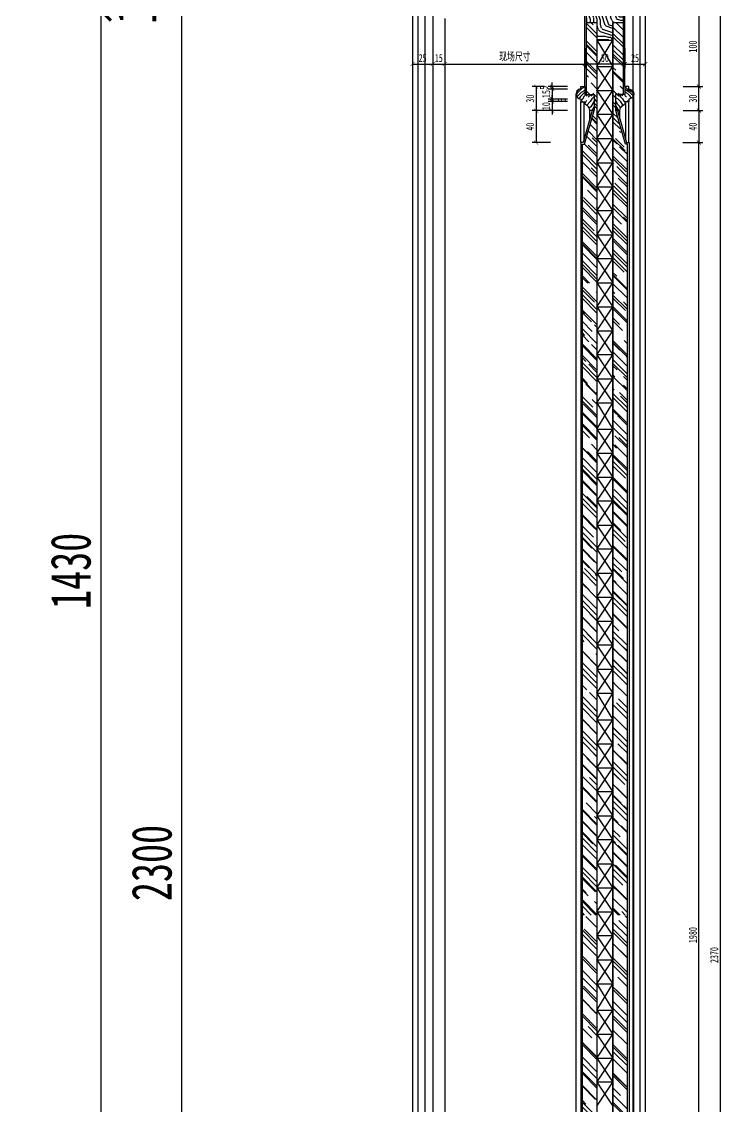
# Model space of a CAD drawing. Header units: millimetres. Extents: x 51249 to 2766742, y -599687 to -1280.
# Drawn here: x 63785 to 64663, y -121018 to -119663 of the extents above; entities that cross this region are included whole.
import ezdxf

# ---------------------------------------------------------------- set-up
doc = ezdxf.new("R2010")
doc.units = ezdxf.units.MM
doc.header["$LTSCALE"] = 10
doc.header["$PDMODE"] = 3
doc.linetypes.add('AUDIT_D_050706142524-0', pattern=[0])
for name, color, linetype in [('05', 8, 'Continuous'), ('1-LIGHT', 136, 'Continuous'), ('2-NORM', 3, 'Continuous'), ('8', 8, 'Continuous'), ('IDT-HATCH', 250, 'AUDIT_D_050706142524-0'), ('IRC-18Norm', 30, 'Continuous'), ('W-尺寸', 5, 'Continuous')]:
    doc.layers.add(name, color=color, linetype=linetype)
doc.styles.add('DIM', font='SimSun.ttf', dxfattribs={"width": 0.7})
doc.dimstyles.new('25', dxfattribs={"dimscale": 25, "dimtxt": 2, "dimasz": 1, "dimexe": 1, "dimexo": 1, "dimgap": 0.5, "dimtad": 1, "dimdec": 0, "dimzin": 0, "dimdsep": 46, "dimtxsty": 'DIM', "dimblk": 'ARCHTICK', "dimcen": 0, "dimclrd": 5, "dimclre": 5, "dimclrt": 35, "dimadec": 0, "dimazin": 0, "dimtfac": 0.5, "dimtdec": 0, "dimtix": 1, "dimtmove": 2, "dimatfit": 2, "dimldrblk": 'A', "dimfxl": 0, "dimtolj": 1, "dimtzin": 0, "dimlwd": -1, "dimlwe": -1, "dimarcsym": 0})
doc.dimstyles.new('5', dxfattribs={"dimscale": 5, "dimtxt": 2, "dimasz": 1, "dimexe": 1, "dimexo": 1, "dimgap": 0.5, "dimtad": 1, "dimdec": 0, "dimrnd": 5, "dimzin": 0, "dimdsep": 46, "dimtxsty": 'DIM', "dimblk": 'ARCHTICK', "dimcen": 0, "dimclrd": 5, "dimclre": 5, "dimclrt": 35, "dimadec": 0, "dimazin": 0, "dimtfac": 0.5, "dimtdec": 0, "dimtix": 1, "dimtmove": 2, "dimatfit": 2, "dimldrblk": 'A', "dimfxl": 0, "dimtolj": 1, "dimtzin": 0, "dimlwd": -1, "dimlwe": -1, "dimarcsym": 0})

# ---------------------------------------------------------------- blocks, each defined once
blk = doc.blocks.new('_ArchTick')
at = {"color": 0, "linetype": 'ByBlock', "const_width": 0.15}
blk.add_lwpolyline([(-0.5, -0.5), (0.5, 0.5)], dxfattribs=at)
blk = doc.blocks.new('*D198')
at = {"layer": 'Defpoints', "color": 0, "ltscale": 0.15}
for p in [(64550.1, -119813.9, 0), (64631, -119813.9), (64550.1, -121793.9, 0)]:
    blk.add_point(p, dxfattribs=at)
at = {"layer": 'W-尺寸', "color": 5, "ltscale": 0.15}
for p, q in [((64611, -119813.9), (64636, -119813.9)), ((64631, -121793.9), (64631, -119813.9)), ((64611, -121793.9), (64636, -121793.9))]:
    blk.add_line(p, q, dxfattribs=at)
at = {"layer": 'W-尺寸', "color": 5, "ltscale": 0.15, "xscale": 5, "yscale": 5, "zscale": 5}
for p, rotation in [((64631, -119813.9), 90), ((64631, -121793.9), 270)]:
    blk.add_blockref('_ArchTick', p, dxfattribs=dict(at, rotation=rotation))
at = {"layer": 'W-尺寸', "color": 35, "ltscale": 0.15, "insert": (64623.5, -120803.9), "char_height": 10, "attachment_point": 5, "rotation": 90, "style": 'DIM'}
blk.add_mtext('\\A1;1980', dxfattribs=at)
blk = doc.blocks.new('A')
for p, q in [((-1.435, 1.148), (-1.09, 1.437)), ((-1.435, 1.148), (-0.369, 0)), ((-1.09, 1.437), (0, 0)), ((-0.369, 0), (-2.127, 0)), ((-1.435, -1.148), (-0.369, 0)), ((-1.09, -1.437), (0, 0)), ((-1.435, -1.148), (-1.09, -1.437))]:
    blk.add_line(p, q)
for points in [[(-1.435, 1.148), (-1.09, 1.437), (-0.369, 0), (0, 0)], [(-1.435, -1.148), (-1.09, -1.437), (-0.369, 0), (0, 0)]]:
    blk.add_solid(points)
blk = doc.blocks.new('*D201')
at = {"layer": 'Defpoints', "color": 0, "ltscale": 0.15}
for p in [(64517.8, -119643.9, 0), (64517.8, -122013.9, 0), (64657.7, -122013.9)]:
    blk.add_point(p, dxfattribs=at)
at = {"layer": 'W-尺寸', "color": 5, "ltscale": 0.15}
for p, q in [((64637.7, -119643.9), (64662.7, -119643.9)), ((64657.7, -119643.9), (64657.7, -122013.9)), ((64637.7, -122013.9), (64662.7, -122013.9))]:
    blk.add_line(p, q, dxfattribs=at)
at = {"layer": 'W-尺寸', "color": 5, "ltscale": 0.15, "xscale": 5, "yscale": 5, "zscale": 5}
for p, rotation in [((64657.7, -119643.9), 90), ((64657.7, -122013.9), 270)]:
    blk.add_blockref('_ArchTick', p, dxfattribs=dict(at, rotation=rotation))
at = {"layer": 'W-尺寸', "color": 35, "ltscale": 0.15, "insert": (64650.2, -120828.9), "char_height": 10, "attachment_point": 5, "rotation": 90, "style": 'DIM'}
blk.add_mtext('\\A1;2370', dxfattribs=at)
blk = doc.blocks.new('*D205')
at = {"layer": 'Defpoints', "color": 0, "ltscale": 0.15}
for p in [(64606.2, -119643.9, 0), (64606.2, -119743.9, 0), (64631, -119743.9)]:
    blk.add_point(p, dxfattribs=at)
at = {"layer": 'W-尺寸', "color": 5, "ltscale": 0.15}
for p, q in [((64611.2, -119643.9), (64636, -119643.9)), ((64631, -119643.9), (64631, -119743.9)), ((64611.2, -119743.9), (64636, -119743.9))]:
    blk.add_line(p, q, dxfattribs=at)
at = {"layer": 'W-尺寸', "color": 5, "ltscale": 0.15, "xscale": 5, "yscale": 5, "zscale": 5}
for p, rotation in [((64631, -119643.9), 90), ((64631, -119743.9), 270)]:
    blk.add_blockref('_ArchTick', p, dxfattribs=dict(at, rotation=rotation))
at = {"layer": 'W-尺寸', "color": 35, "ltscale": 0.15, "insert": (64623.5, -119693.9), "char_height": 10, "attachment_point": 5, "rotation": 90, "style": 'DIM'}
blk.add_mtext('\\A1;100', dxfattribs=at)
blk = doc.blocks.new('*D206')
at = {"layer": 'Defpoints', "color": 0, "ltscale": 0.15}
for p in [(64606.2, -119743.9, 0), (64631, -119743.9), (64606.2, -119773.9, 0)]:
    blk.add_point(p, dxfattribs=at)
at = {"layer": 'W-尺寸', "color": 5, "ltscale": 0.15}
for p, q in [((64611.2, -119743.9), (64636, -119743.9)), ((64631, -119773.9), (64631, -119743.9)), ((64611.2, -119773.9), (64636, -119773.9))]:
    blk.add_line(p, q, dxfattribs=at)
at = {"layer": 'W-尺寸', "color": 5, "ltscale": 0.15, "xscale": 5, "yscale": 5, "zscale": 5}
for p, rotation in [((64631, -119743.9), 90), ((64631, -119773.9), 270)]:
    blk.add_blockref('_ArchTick', p, dxfattribs=dict(at, rotation=rotation))
at = {"layer": 'W-尺寸', "color": 35, "ltscale": 0.15, "insert": (64623.5, -119758.9), "char_height": 10, "attachment_point": 5, "rotation": 90, "style": 'DIM'}
blk.add_mtext('\\A1;30', dxfattribs=at)
blk = doc.blocks.new('*D207')
at = {"layer": 'Defpoints', "color": 0, "ltscale": 0.15}
for p in [(64488.6, -119681.9, 0), (64538.6, -119681.9, 0), (64488.6, -119715.7)]:
    blk.add_point(p, dxfattribs=at)
at = {"layer": 'W-尺寸', "color": 5, "ltscale": 0.15}
for p, q in [((64488.6, -119695.7), (64488.6, -119720.7)), ((64538.6, -119695.7), (64538.6, -119720.7)), ((64538.6, -119715.7), (64488.6, -119715.7))]:
    blk.add_line(p, q, dxfattribs=at)
at = {"layer": 'W-尺寸', "color": 5, "ltscale": 0.15, "xscale": 5, "yscale": 5, "zscale": 5, "rotation": 180}
blk.add_blockref('_ArchTick', (64488.6, -119715.7), dxfattribs=at)
at = {"layer": 'W-尺寸', "color": 5, "ltscale": 0.15, "xscale": 5, "yscale": 5, "zscale": 5}
blk.add_blockref('_ArchTick', (64538.6, -119715.7), dxfattribs=at)
at = {"layer": 'W-尺寸', "color": 35, "ltscale": 0.15, "insert": (64513.6, -119708.2), "char_height": 10, "attachment_point": 5, "style": 'DIM'}
blk.add_mtext('\\A1;50', dxfattribs=at)
blk = doc.blocks.new('*D208')
at = {"layer": 'Defpoints', "color": 0, "ltscale": 0.15}
for p in [(64298.6, -119681.9, 0), (64313.6, -119681.9, 0), (64313.6, -119715.7)]:
    blk.add_point(p, dxfattribs=at)
at = {"layer": 'W-尺寸', "color": 5, "ltscale": 0.15}
for p, q in [((64298.6, -119695.7), (64298.6, -119720.7)), ((64313.6, -119695.7), (64313.6, -119720.7)), ((64298.6, -119715.7), (64313.6, -119715.7))]:
    blk.add_line(p, q, dxfattribs=at)
at = {"layer": 'W-尺寸', "color": 5, "ltscale": 0.15, "xscale": 5, "yscale": 5, "zscale": 5, "rotation": 180}
blk.add_blockref('_ArchTick', (64298.6, -119715.7), dxfattribs=at)
at = {"layer": 'W-尺寸', "color": 5, "ltscale": 0.15, "xscale": 5, "yscale": 5, "zscale": 5}
blk.add_blockref('_ArchTick', (64313.6, -119715.7), dxfattribs=at)
at = {"layer": 'W-尺寸', "color": 35, "ltscale": 0.15, "insert": (64306.1, -119708.2), "char_height": 10, "attachment_point": 5, "style": 'DIM'}
blk.add_mtext('\\A1;15', dxfattribs=at)
blk = doc.blocks.new('*D209')
at = {"layer": 'Defpoints', "color": 0, "ltscale": 0.15}
for p in [(64273.2, -119693.3, 0), (64298.6, -119693.3, 0), (64298.6, -119715.7)]:
    blk.add_point(p, dxfattribs=at)
at = {"layer": 'W-尺寸', "color": 5, "ltscale": 0.15}
for p, q in [((64273.2, -119698.3), (64273.2, -119720.7)), ((64298.6, -119698.3), (64298.6, -119720.7)), ((64273.2, -119715.7), (64298.6, -119715.7))]:
    blk.add_line(p, q, dxfattribs=at)
at = {"layer": 'W-尺寸', "color": 5, "ltscale": 0.15, "xscale": 5, "yscale": 5, "zscale": 5, "rotation": 180}
blk.add_blockref('_ArchTick', (64273.2, -119715.7), dxfattribs=at)
at = {"layer": 'W-尺寸', "color": 5, "ltscale": 0.15, "xscale": 5, "yscale": 5, "zscale": 5}
blk.add_blockref('_ArchTick', (64298.6, -119715.7), dxfattribs=at)
at = {"layer": 'W-尺寸', "color": 35, "ltscale": 0.15, "insert": (64285.9, -119708.2), "char_height": 10, "attachment_point": 5, "style": 'DIM'}
blk.add_mtext('\\A1;25', dxfattribs=at)
blk = doc.blocks.new('*D213')
at = {"layer": 'Defpoints', "color": 0, "ltscale": 0.15}
for p in [(64606.2, -119773.9, 0), (64608, -119813.9, 0), (64631, -119813.9)]:
    blk.add_point(p, dxfattribs=at)
at = {"layer": 'W-尺寸', "color": 5, "ltscale": 0.15}
for p, q in [((64611.2, -119773.9), (64636, -119773.9)), ((64631, -119773.9), (64631, -119813.9)), ((64613, -119813.9), (64636, -119813.9))]:
    blk.add_line(p, q, dxfattribs=at)
at = {"layer": 'W-尺寸', "color": 5, "ltscale": 0.15, "xscale": 5, "yscale": 5, "zscale": 5}
for p, rotation in [((64631, -119773.9), 90), ((64631, -119813.9), 270)]:
    blk.add_blockref('_ArchTick', p, dxfattribs=dict(at, rotation=rotation))
at = {"layer": 'W-尺寸', "color": 35, "ltscale": 0.15, "insert": (64623.5, -119793.9), "char_height": 10, "attachment_point": 5, "rotation": 90, "style": 'DIM'}
blk.add_mtext('\\A1;40', dxfattribs=at)
blk = doc.blocks.new('*D215')
at = {"layer": 'Defpoints', "color": 0, "ltscale": 0.15}
for p in [(64313.6, -119681.9, 0), (64488.6, -119681.9, 0), (64488.6, -119715.7)]:
    blk.add_point(p, dxfattribs=at)
at = {"layer": 'W-尺寸', "color": 5, "ltscale": 0.15}
for p, q in [((64313.6, -119695.7), (64313.6, -119720.7)), ((64488.6, -119695.7), (64488.6, -119720.7)), ((64313.6, -119715.7), (64488.6, -119715.7))]:
    blk.add_line(p, q, dxfattribs=at)
at = {"layer": 'W-尺寸', "color": 5, "ltscale": 0.15, "xscale": 5, "yscale": 5, "zscale": 5, "rotation": 180}
blk.add_blockref('_ArchTick', (64313.6, -119715.7), dxfattribs=at)
at = {"layer": 'W-尺寸', "color": 5, "ltscale": 0.15, "xscale": 5, "yscale": 5, "zscale": 5}
blk.add_blockref('_ArchTick', (64488.6, -119715.7), dxfattribs=at)
at = {"layer": 'W-尺寸', "color": 35, "ltscale": 0.15, "insert": (64401.1, -119706.7), "char_height": 10, "attachment_point": 5, "style": 'DIM'}
blk.add_mtext('\\A1;现场尺寸', dxfattribs=at)
blk = doc.blocks.new('W1')
at = {"layer": 'IDT-HATCH'}
h = blk.add_hatch(dxfattribs=at)
h.set_pattern_fill('木纹02', color=8, scale=10, angle=405, style=0, pattern_type=2)
h.set_pattern_definition([(135, (54525.05, 123199.13), (28.284271, 28.284271), [8, -12, 4, -16]), (135, (54505.957, 123219.636), (28.284271, 28.284271), [8, -32]), (135, (54510.2, 123218.222), (28.284271, 28.284271), [4, -36]), (135, (54526.464, 123203.373), (28.284271, 28.284271), [2, -28, 2, -8]), (135, (54517.98, 123214.687), (28.284271, 28.284271), [8, -12, 2, -18]), (135, (54525.756, 123208.323), (28.284271, 28.284271), [6, -34]), (135, (54519.392, 123216.1), (28.284271, 28.284271), [12, -28]), (135, (54528.585, 123208.323), (28.284271, 28.284271), [8, -32]), (135, (54517.98, 123220.344), (28.284271, 28.284271), [20, -20]), (135, (54527.878, 123213.272), (28.284271, 28.284271), [4, -12, 8, -16]), (135, (54508.786, 123233.78), (28.284271, 28.284271), [8, -32]), (135, (54515.15, 123228.83), (28.284271, 28.284271), [4, -36]), (135, (54521.514, 123223.88), (28.284271, 28.284271), [4, -36]), (135, (54536.363, 123210.444), (28.284271, 28.284271), [8, -32]), (135, (54522.93, 123225.293), (28.284271, 28.284271), [8, -32]), (135, (54524.342, 123226.707), (28.284271, 28.284271), [8, -8, 8, -16]), (135, (54531.413, 123222.465), (28.284271, 28.284271), [4, -20, 8, -8]), (135, (54526.464, 123228.83), (28.284271, 28.284271), [12, -28]), (135, (54527.878, 123230.243), (28.284271, 28.284271), [8, -32]), (135, (54539.9, 123219.636), (28.284271, 28.284271), [12, -16, 4, -8]), (135, (54541.313, 123221.05), (28.284271, 28.284271), [20, -20]), (135, (54525.05, 123238.73), (28.284271, 28.284271), [4, -36]), (135, (54534.24, 123230.95), (28.284271, 28.284271), [8, -32]), (135, (54540.606, 123226), (28.284271, 28.284271), [4, -16, 4, -16]), (135, (54544.14, 123223.88), (28.284271, 28.284271), [4, -12, 8, -16]), (135, (54539.19, 123230.243), (28.284271, 28.284271), [4, -20, 4, -12]), (135, (54534.24, 123236.607), (28.284271, 28.284271), [12, -28]), (135, (54546.97, 123226.707), (28.284271, 28.284271), [8, -32]), (135, (54533.535, 123241.557), (28.284271, 28.284271), [4, -36]), (135, (54528.585, 123247.92), (28.284271, 28.284271), [4, -36]), (120.9637565, (54507.372, 123221.051), (-28.28427125, 28.28427125), [4.12, -160.804221]), (120.9637565, (54510.907, 123230.243), (-28.28427125, 28.28427125), [4.12, -160.804221]), (120.9637565, (54530.706, 123244.385), (-28.28427125, 28.28427125), [4.12, -160.804221]), (120.9637565, (54528.585, 123225.293), (-28.28427125, 28.28427125), [4.12, -160.804221]), (120.9637565, (54527.171, 123235.193), (-28.28427125, 28.28427125), [4.12, -160.804221]), (120.9637565, (54522.221, 123235.9), (-28.28427125, 28.28427125), [4.12, -160.804221]), (120.9637565, (54541.313, 123226.707), (-28.28427125, 28.28427125), [4.12, -160.804221]), (120.9637565, (54528.585, 123236.607), (-28.28427125, 28.28427125), [4.12, -160.804221]), (120.9637565, (54512.321, 123231.657), (-28.28427125, 28.28427125), [8.24, -156.684221]), (120.9637565, (54517.271, 123230.95), (-28.28427125, 28.28427125), [8.24, -156.684221]), (120.9637565, (54518.685, 123232.364), (-28.28427125, 28.28427125), [8.24, -156.684221]), (329.0362435, (54517.978, 123214.687), (28.28427125, -28.28427125), [4.12, -8.24, 4.12, -148.444221]), (329.0362435, (54527.878, 123213.272), (28.28427125, -28.28427125), [4.12, -160.804221]), (329.0362435, (54540.606, 123226), (28.28427125, -28.28427125), [8.24, -156.684221]), (300.9637565, (54505.957, 123219.636), (28.28427125, -28.28427125), [4.12, -160.804221]), (149.0362435, (54500.301, 123225.293), (-28.28427125, 28.28427125), [4.12, -160.804221]), (149.0362435, (54518.685, 123226.707), (-28.28427125, 28.28427125), [4.12, -160.804221]), (149.0362435, (54517.978, 123237.314), (-28.28427125, 28.28427125), [4.12, -160.804221]), (149.0362435, (54531.413, 123228.122), (-28.28427125, 28.28427125), [4.12, -160.804221]), (149.0362435, (54537.777, 123228.829), (-28.28427125, 28.28427125), [4.12, -160.804221]), (149.0362435, (54536.363, 123233.071), (-28.28427125, 28.28427125), [4.12, -160.804221]), (149.0362435, (54531.413, 123228.122), (-28.28427125, 28.28427125), [4.12, -160.804221]), (149.0362435, (54527.171, 123240.85), (-28.28427125, 28.28427125), [16.48, -148.444221]), (149.0362435, (54525.049, 123204.787), (-28.28427125, 28.28427125), [16.48, -148.444221]), (149.0362435, (54524.342, 123209.737), (-28.28427125, 28.28427125), [16.48, -148.444221]), (149.0362435, (54522.928, 123213.98), (-28.28427125, 28.28427125), [4.12, -8.24, 8.24, -144.324221]), (149.0362435, (54525.049, 123216.101), (-28.28427125, 28.28427125), [8.24, -8.24, 8.24, -140.204221]), (149.0362435, (54530.706, 123216.101), (-28.28427125, 28.28427125), [16.48, -148.444221]), (149.0362435, (54535.656, 123215.394), (-28.28427125, 28.28427125), [16.48, -148.444221]), (149.0362435, (54537.07, 123216.808), (-28.28427125, 28.28427125), [16.48, -148.444221]), (149.0362435, (54525.756, 123245.092), (-28.28427125, 28.28427125), [4.12, -160.804221]), (149.0362325, (54525.756, 123250.749), (-28.2842658, 28.2842767), [8.24, -156.684221]), (149.0362325, (54541.313, 123232.364), (-28.2842658, 28.2842767), [8.24, -156.684221]), (149.0362425, (54519.3925, 123204.787), (-28.28427075, 28.28427174), [16.48, -148.444221]), (149.0362425, (54522.221, 123241.557), (-28.28427075, 28.28427174), [12.36, -152.564221]), (149.0362425, (54517.271, 123242.264), (-28.28427075, 28.28427174), [24.72, -140.204221])])
h.paths.add_polyline_path([(-13.9, 8.4, 0.00653), (-12.4, 10.6, -0.215444), (-8.8, 12.6), (-8.8, 16.6), (-5, 16.6, -0.96), (7.5, 16.6), (10, 16.6), (10, 11.6), (0, 11.6), (0, 0), (-20, 0), (-20, 5.4, 0.213176)])
at = {"layer": 'IRC-18Norm', "color": 2}
for p, q in [((-5.5, 16.6), (-8.8, 16.6)), ((-8.8, 16.6), (-8.8, 12.6))]:
    blk.add_line(p, q, dxfattribs=at)
blk.add_lwpolyline([(7, 16.6), (10, 16.6), (10, 11.6), (0, 11.6), (0, 0), (-20, 0), (-20, 5.4)], dxfattribs=at)
for centre, radius, start, end in [((0.8, 16.4), 6.26, 2.3383, 177.6617), ((-20.3, 13.7), 8.29, 272.2828, 320.4186), ((-95.1, 66.5), 99.8, 324.4029, 325.8996), ((-8.3, 7.5), 5.15, 94.9244, 143.5571)]:
    blk.add_arc(centre, radius, start, end, dxfattribs=at)
blk = doc.blocks.new('*D192')
at = {"layer": 'Defpoints', "color": 0, "ltscale": 0.15}
for p in [(64447.7, -119746.9), (64471.8, -119743.9, 0), (64471.8, -119746.9, 0)]:
    blk.add_point(p, dxfattribs=at)
at = {"layer": 'W-尺寸', "color": 5, "ltscale": 0.15}
for p, q in [((64466.8, -119743.9), (64442.7, -119743.9)), ((64466.8, -119746.9), (64442.7, -119746.9)), ((64447.7, -119743.9), (64447.7, -119738.9)), ((64447.7, -119743.9), (64447.7, -119746.9)), ((64447.7, -119746.9), (64447.7, -119751.9))]:
    blk.add_line(p, q, dxfattribs=at)
at = {"layer": 'W-尺寸', "color": 5, "ltscale": 0.15, "xscale": 5, "yscale": 5, "zscale": 5}
for p, rotation in [((64447.7, -119743.9), 270), ((64447.7, -119746.9), 90)]:
    blk.add_blockref('_ArchTick', p, dxfattribs=dict(at, rotation=rotation))
at = {"layer": 'W-尺寸', "color": 35, "ltscale": 0.15, "insert": (64437.3, -119745.4), "char_height": 10, "attachment_point": 5, "rotation": 90, "style": 'DIM'}
blk.add_mtext('\\A1;5', dxfattribs=at)
blk = doc.blocks.new('*D193')
at = {"layer": 'Defpoints', "color": 0, "ltscale": 0.15}
for p in [(64471.8, -119746.9, 0), (64447.7, -119759.4), (64471.8, -119759.4)]:
    blk.add_point(p, dxfattribs=at)
at = {"layer": 'W-尺寸', "color": 5, "ltscale": 0.15}
for p, q in [((64466.8, -119746.9), (64442.7, -119746.9)), ((64447.7, -119746.9), (64447.7, -119741.9)), ((64447.7, -119746.9), (64447.7, -119759.4)), ((64466.8, -119759.4), (64442.7, -119759.4)), ((64447.7, -119759.4), (64447.7, -119764.4))]:
    blk.add_line(p, q, dxfattribs=at)
at = {"layer": 'W-尺寸', "color": 5, "ltscale": 0.15, "xscale": 5, "yscale": 5, "zscale": 5}
for p, rotation in [((64447.7, -119746.9), 270), ((64447.7, -119759.4), 90)]:
    blk.add_blockref('_ArchTick', p, dxfattribs=dict(at, rotation=rotation))
at = {"layer": 'W-尺寸', "color": 35, "ltscale": 0.15, "insert": (64440.2, -119753.1), "char_height": 10, "attachment_point": 5, "rotation": 90, "style": 'DIM'}
blk.add_mtext('\\A1;15', dxfattribs=at)
blk = doc.blocks.new('*D194')
at = {"layer": 'Defpoints', "color": 0, "ltscale": 0.15}
for p in [(64447.7, -119762.6), (64471.8, -119759.4), (64471.8, -119762.6)]:
    blk.add_point(p, dxfattribs=at)
at = {"layer": 'W-尺寸', "color": 5, "ltscale": 0.15}
for p, q in [((64466.8, -119759.4), (64442.7, -119759.4)), ((64466.8, -119762.6), (64442.7, -119762.6)), ((64447.7, -119759.4), (64447.7, -119754.4)), ((64447.7, -119759.4), (64447.7, -119762.6)), ((64447.7, -119762.6), (64447.7, -119767.6))]:
    blk.add_line(p, q, dxfattribs=at)
at = {"layer": 'W-尺寸', "color": 5, "ltscale": 0.15, "xscale": 5, "yscale": 5, "zscale": 5}
for p, rotation in [((64447.7, -119759.4), 270), ((64447.7, -119762.6), 90)]:
    blk.add_blockref('_ArchTick', p, dxfattribs=dict(at, rotation=rotation))
at = {"layer": 'W-尺寸', "color": 35, "ltscale": 0.15, "insert": (64459.8, -119761), "char_height": 10, "attachment_point": 5, "rotation": 90, "style": 'DIM'}
blk.add_mtext('\\A1;5', dxfattribs=at)
blk = doc.blocks.new('*D195')
at = {"layer": 'Defpoints', "color": 0, "ltscale": 0.15}
for p in [(64471.8, -119762.6), (64447.7, -119773.9), (64471.8, -119773.9)]:
    blk.add_point(p, dxfattribs=at)
at = {"layer": 'W-尺寸', "color": 5, "ltscale": 0.15}
for p, q in [((64466.8, -119762.6), (64442.7, -119762.6)), ((64447.7, -119762.6), (64447.7, -119757.6)), ((64447.7, -119762.6), (64447.7, -119773.9)), ((64466.8, -119773.9), (64442.7, -119773.9)), ((64447.7, -119773.9), (64447.7, -119778.9))]:
    blk.add_line(p, q, dxfattribs=at)
at = {"layer": 'W-尺寸', "color": 5, "ltscale": 0.15, "xscale": 5, "yscale": 5, "zscale": 5}
for p, rotation in [((64447.7, -119762.6), 270), ((64447.7, -119773.9), 90)]:
    blk.add_blockref('_ArchTick', p, dxfattribs=dict(at, rotation=rotation))
at = {"layer": 'W-尺寸', "color": 35, "ltscale": 0.15, "insert": (64440.2, -119768.2), "char_height": 10, "attachment_point": 5, "rotation": 90, "style": 'DIM'}
blk.add_mtext('\\A1;10', dxfattribs=at)
blk = doc.blocks.new('*D275')
at = {"layer": 'Defpoints', "color": 0, "ltscale": 0.15}
for p in [(64442.7, -119743.9, 0), (64427.7, -119773.9), (64442.7, -119773.9, 0)]:
    blk.add_point(p, dxfattribs=at)
at = {"layer": 'W-尺寸', "color": 5, "ltscale": 0.15}
for p, q in [((64437.7, -119743.9), (64422.7, -119743.9)), ((64427.7, -119743.9), (64427.7, -119773.9)), ((64437.7, -119773.9), (64422.7, -119773.9))]:
    blk.add_line(p, q, dxfattribs=at)
at = {"layer": 'W-尺寸', "color": 5, "ltscale": 0.15, "xscale": 5, "yscale": 5, "zscale": 5}
for p, rotation in [((64427.7, -119743.9), 90), ((64427.7, -119773.9), 270)]:
    blk.add_blockref('_ArchTick', p, dxfattribs=dict(at, rotation=rotation))
at = {"layer": 'W-尺寸', "color": 35, "ltscale": 0.15, "insert": (64420.2, -119758.9), "char_height": 10, "attachment_point": 5, "rotation": 90, "style": 'DIM'}
blk.add_mtext('\\A1;30', dxfattribs=at)
blk = doc.blocks.new('*D333')
at = {"layer": 'Defpoints', "color": 0, "ltscale": 0.15}
for p in [(64538.6, -119695.7, 0), (64563.9, -119695.7, 0), (64563.9, -119715.7)]:
    blk.add_point(p, dxfattribs=at)
at = {"layer": 'W-尺寸', "color": 5, "ltscale": 0.15}
for p, q in [((64538.6, -119700.7), (64538.6, -119720.7)), ((64563.9, -119700.7), (64563.9, -119720.7)), ((64538.6, -119715.7), (64563.9, -119715.7))]:
    blk.add_line(p, q, dxfattribs=at)
at = {"layer": 'W-尺寸', "color": 5, "ltscale": 0.15, "xscale": 5, "yscale": 5, "zscale": 5, "rotation": 180}
blk.add_blockref('_ArchTick', (64538.6, -119715.7), dxfattribs=at)
at = {"layer": 'W-尺寸', "color": 5, "ltscale": 0.15, "xscale": 5, "yscale": 5, "zscale": 5}
blk.add_blockref('_ArchTick', (64563.9, -119715.7), dxfattribs=at)
at = {"layer": 'W-尺寸', "color": 35, "ltscale": 0.15, "insert": (64551.2, -119708.2), "char_height": 10, "attachment_point": 5, "style": 'DIM'}
blk.add_mtext('\\A1;25', dxfattribs=at)
blk = doc.blocks.new('*D334')
at = {"layer": 'Defpoints', "color": 0, "ltscale": 0.15}
for p in [(64452.5, -119773.9, 0), (64427.7, -119813.9), (64450.7, -119813.9, 0)]:
    blk.add_point(p, dxfattribs=at)
at = {"layer": 'W-尺寸', "color": 5, "ltscale": 0.15}
for p, q in [((64447.5, -119773.9), (64422.7, -119773.9)), ((64427.7, -119773.9), (64427.7, -119813.9)), ((64445.7, -119813.9), (64422.7, -119813.9))]:
    blk.add_line(p, q, dxfattribs=at)
at = {"layer": 'W-尺寸', "color": 5, "ltscale": 0.15, "xscale": 5, "yscale": 5, "zscale": 5}
for p, rotation in [((64427.7, -119773.9), 90), ((64427.7, -119813.9), 270)]:
    blk.add_blockref('_ArchTick', p, dxfattribs=dict(at, rotation=rotation))
at = {"layer": 'W-尺寸', "color": 35, "ltscale": 0.15, "insert": (64420.2, -119793.9), "char_height": 10, "attachment_point": 5, "rotation": 90, "style": 'DIM'}
blk.add_mtext('\\A1;40', dxfattribs=at)
blk = doc.blocks.new('*D410')
at = {"layer": 'Defpoints', "color": 0, "ltscale": 0.15}
for p in [(63799.1, -119563.9), (63985.3, -119563.9), (63815.6, -121863.9)]:
    blk.add_point(p, dxfattribs=at)
at = {"layer": 'W-尺寸', "color": 5, "ltscale": 0.15}
for p, q in [((63885.3, -119563.9), (64010.3, -119563.9)), ((63985.3, -121863.9), (63985.3, -119563.9)), ((63885.3, -121863.9), (64010.3, -121863.9))]:
    blk.add_line(p, q, dxfattribs=at)
at = {"layer": 'W-尺寸', "color": 5, "ltscale": 0.15, "xscale": 25, "yscale": 25, "zscale": 25}
for p, rotation in [((63985.3, -119563.9), 90), ((63985.3, -121863.9), 270)]:
    blk.add_blockref('_ArchTick', p, dxfattribs=dict(at, rotation=rotation))
at = {"layer": 'W-尺寸', "color": 35, "ltscale": 0.15, "insert": (63947.8, -120713.9), "char_height": 50, "attachment_point": 5, "rotation": 90, "style": 'DIM'}
blk.add_mtext('\\A1;2300', dxfattribs=at)
blk = doc.blocks.new('*D412')
at = {"layer": 'Defpoints', "color": 0, "ltscale": 0.15}
for p in [(63701.2, -119633.9), (63806.2, -121063.9), (63884.1, -121063.9)]:
    blk.add_point(p, dxfattribs=at)
at = {"layer": 'W-尺寸', "color": 5, "ltscale": 0.15}
for p, q in [((63784.1, -119633.9), (63909.1, -119633.9)), ((63884.1, -119633.9), (63884.1, -121063.9)), ((63831.2, -121063.9), (63909.1, -121063.9))]:
    blk.add_line(p, q, dxfattribs=at)
at = {"layer": 'W-尺寸', "color": 5, "ltscale": 0.15, "xscale": 25, "yscale": 25, "zscale": 25}
for p, rotation in [((63884.1, -119633.9), 90), ((63884.1, -121063.9), 270)]:
    blk.add_blockref('_ArchTick', p, dxfattribs=dict(at, rotation=rotation))
at = {"layer": 'W-尺寸', "color": 35, "ltscale": 0.15, "insert": (63846.6, -120348.9), "char_height": 50, "attachment_point": 5, "rotation": 90, "style": 'DIM'}
blk.add_mtext('\\A1;1430', dxfattribs=at)
blk = doc.blocks.new('*D718')
at = {"layer": 'Defpoints', "color": 0, "ltscale": 0.15}
for p in [(63629.1, -119633.9), (63629.1, -119648.9), (63884.1, -119648.9)]:
    blk.add_point(p, dxfattribs=at)
at = {"layer": 'W-尺寸', "color": 5, "ltscale": 0.15}
for p, q in [((63884.1, -119633.9), (63884.1, -119608.9)), ((63784.1, -119633.9), (63909.1, -119633.9)), ((63884.1, -119633.9), (63884.1, -119648.9)), ((63784.1, -119648.9), (63909.1, -119648.9)), ((63884.1, -119648.9), (63884.1, -119673.9))]:
    blk.add_line(p, q, dxfattribs=at)
at = {"layer": 'W-尺寸', "color": 5, "ltscale": 0.15, "xscale": 25, "yscale": 25, "zscale": 25}
for p, rotation in [((63884.1, -119633.9), 270), ((63884.1, -119648.9), 90)]:
    blk.add_blockref('_ArchTick', p, dxfattribs=dict(at, rotation=rotation))
at = {"layer": 'W-尺寸', "color": 35, "ltscale": 0.15, "insert": (63928.7, -119641.4), "char_height": 50, "attachment_point": 5, "rotation": 90, "style": 'DIM'}
blk.add_mtext('\\A1;15', dxfattribs=at)

msp = doc.modelspace()

# ---------------------------------------------------------------- hatches: boundary and pattern name
at = {"layer": '2-NORM'}
h = msp.add_hatch(dxfattribs=at)
h.set_pattern_fill('木纹01', color=251, scale=10, angle=135, style=0)
h.set_pattern_definition([(135, (187120.465, -58802.053), (-56.568542, 2e-14), [2, -38]), (135, (187137.436, -58824.68), (-56.568542, 2e-14), [4, -36]), (135, (187117.637, -58807.71), (-56.568542, 2e-14), [2, -38]), (135, (187131.78, -58827.51), (-56.568542, 2e-14), [2, -38]), (135, (187113.394, -58811.953), (-56.568542, 2e-14), [2, -38]), (135, (187127.536, -58828.923), (-56.568542, 2e-14), [2, -38]), (135, (187110.566, -58814.78), (-56.568542, 2e-14), [2, -38]), (135, (187123.294, -58833.166), (-56.568542, 2e-14), [2, -22, 2, -14]), (135, (187120.465, -58835.994), (-56.568542, 2e-14), [4, -20, 2, -14]), (135, (187117.637, -58841.65), (-56.568542, 2e-14), [2, -6, 2, -16, 2, -12]), (135, (187116.223, -58845.894), (-56.568542, 2e-14), [2, -8, 4, -26]), (135, (187096.424, -58828.923), (-56.568542, 2e-14), [2, -38]), (135, (187113.394, -58848.722), (-56.568542, 2e-14), [2, -10, 2, -26]), (180, (187143.093, -58824.68), (-28.284271, -28.284271), [5.65684, -50.911702]), (180, (187119.05, -58800.64), (-28.284271, -28.284271), [11.313708, -45.254834]), (180, (187104.91, -58814.78), (-28.284271, -28.284271), [2.8284, -53.740142]), (180, (187126.122, -58841.65), (-28.284271, -28.284271), [8.48528, -48.083262]), (180, (187102.08, -58817.61), (-28.284271, -28.284271), [14.142136, -42.426406]), (180, (187097.838, -58821.852), (-28.284271, -28.284271), [8.48528, -48.083262]), (90, (187100.666, -58830.338), (-28.284271, 28.284271), [2.8284, -53.740142]), (90, (187133.193, -58817.61), (-28.284271, 28.284271), [5.65684, -50.911702]), (90, (187120.465, -58827.51), (-28.284271, 28.284271), [5.65684, -50.911702]), (90, (187117.637, -58813.367), (-28.284271, 28.284271), [5.65684, -50.911702]), (90, (187107.737, -58826.095), (-28.284271, 28.284271), [5.65684, -50.911702]), (90, (187103.495, -58827.51), (-28.284271, 28.284271), [8.48528, -48.083262]), (90, (187127.536, -58817.61), (-28.284271, 28.284271), [8.48528, -48.083262]), (90, (187121.88, -58814.78), (-28.284271, 28.284271), [8.48528, -48.083262]), (90, (187116.223, -58828.923), (-28.284271, 28.284271), [8.48528, -48.083262]), (90, (187111.98, -58827.51), (-28.284271, 28.284271), [8.48528, -48.083262]), (161.565051, (187136.022, -58828.923), (-28.2842713, 28.2842712), [4.472136, -84.970583]), (161.565051, (187116.223, -58806.296), (-28.2842713, 28.2842712), [17.888544, -71.554175]), (161.565051, (187111.98, -58810.539), (-28.2842713, 28.2842712), [17.888544, -71.554175]), (161.565051, (187109.152, -58813.367), (-28.2842713, 28.2842712), [17.88856, -26.8, 8.9444, -35.809759]), (161.565051, (187102.08, -58814.781), (-28.2842713, 28.2842712), [4.472136, -84.970583]), (161.565051, (187117.637, -58850.137), (-28.2842713, 28.2842712), [4.472136, -84.970583]), (161.565051, (187095.01, -58827.51), (-28.2842713, 28.2842712), [8.944272, -80.498447]), (108.434949, (187127.536, -58809.124), (-28.2842712, 28.2842713), [8.944272, -80.498447]), (108.434949, (187130.365, -58826.095), (-28.2842712, 28.2842713), [8.944272, -80.498447]), (108.434949, (187134.607, -58821.852), (-28.2842712, 28.2842713), [4.472136, -84.970447]), (108.434949, (187126.122, -58827.51), (-28.2842712, 28.2842713), [13.416408, -76.026311]), (108.434949, (187120.465, -58821.852), (-28.2842712, 28.2842713), [8.944272, -80.498447]), (108.434949, (187116.223, -58820.438), (-28.2842712, 28.2842713), [8.944272, -80.498447]), (108.434949, (187121.88, -58831.752), (-28.2842712, 28.2842713), [4.472136, -84.970447]), (108.434949, (187117.637, -58833.166), (-28.2842712, 28.2842713), [4.472136, -84.970447]), (108.434949, (187100.666, -58827.51), (-28.2842712, 28.2842713), [4.472136, -84.970447]), (108.434949, (187111.98, -58819.024), (-28.2842712, 28.2842713), [4.472136, -84.970447]), (108.434949, (187116.223, -58840.237), (-28.2842712, 28.2842713), [13.416408, -76.026311]), (108.434949, (187114.808, -58844.48), (-28.2842712, 28.2842713), [8.944272, -80.498447]), (108.434949, (187107.737, -58820.438), (-28.2842712, 28.2842713), [4.472, -40.248, 4.472, -40.250719]), (108.434949, (187110.566, -58834.58), (-28.2842712, 28.2842713), [8.944272, -80.498447]), (108.434949, (187106.323, -58835.994), (-28.2842712, 28.2842713), [8.944272, -80.498447]), (108.434949, (187111.98, -58847.308), (-28.2842712, 28.2842713), [8.944272, -80.498447]), (108.434949, (187103.495, -58838.823), (-28.2842712, 28.2842713), [8.944272, -80.498447])])
h.paths.add_polyline_path([(64523.6, -119685.9), (64523.6, -119663.9), (64536.6, -119663.9), (64536.6, -119650.9), (64490.6, -119651.9), (64490.6, -119663.9), (64503.6, -119663.9), (64503.6, -119685.9)])
at = {"layer": '8'}
h = msp.add_hatch(dxfattribs=at)
h.set_pattern_fill('AR-RROOF', color=256, scale=15, angle=135, style=0)
h.set_pattern_definition([(135, (-681.222, -324711.922), (-33.9411255, 12.7279221), [225, -30, 75, -15]), (135, (-700.632, -324703.119), (-3.5001786, -24.713382), [45, -4.95, 90, -11.25]), (135, (-695.541, -324715.635), (-62.2607521, 48.0479058), [120, -21, 60, -15])])
h.paths.add_polyline_path([(64485.4, -120778.9), (64503.6, -120778.9), (64503.6, -119663.9), (64490.6, -119663.9), (64490.6, -119755.7), (64500.5, -119755.7), (64500.2, -119773.9), (64500, -119773.9), (64488, -119815.9), (64485.4, -119815.9)])
h.paths.add_polyline_path([(64523.6, -120778.9), (64541.8, -120778.9), (64541.8, -120043.9), (64541.8, -119825.9), (64539.1, -119825.9), (64527.6, -119773.9), (64526.6, -119773.9), (64526.6, -119755.7), (64536.6, -119755.7), (64536.6, -119663.9), (64523.6, -119663.9)])
h = msp.add_hatch(dxfattribs=at)
h.set_pattern_fill('AR-RROOF', color=256, scale=15, angle=135, style=0)
h.set_pattern_definition([(135, (187143.093, -60344.68), (-43.1052294, 16.164461), [285.75, -38.1, 95.25, -19.05]), (135, (187118.442, -60333.5), (-4.445227, -31.385995), [57.15, -6.2865, 114.3, -14.2875]), (135, (187124.908, -60349.395), (-79.0711551, 61.0208403), [152.4, -26.67, 76.2, -19.05])])
h.paths.add_polyline_path([(64485.4, -120828.9), (64485.4, -120780.8), (64503.6, -120780.4), (64503.6, -121996.9), (64490.6, -121996.9), (64490.6, -121852), (64500.5, -121852), (64500.2, -121833.9), (64500, -121833.9), (64488, -121791.9), (64485.4, -121791.9)])
h.paths.add_polyline_path([(64523.6, -120828.9), (64523.6, -120779.3), (64541.8, -120779.8), (64541.8, -121781.9), (64539.1, -121781.9), (64527.6, -121833.8), (64526.6, -121833.8), (64526.6, -121852), (64536.6, -121852), (64536.6, -121996.9), (64523.6, -121997)])

# ---------------------------------------------------------------- linework, layer by layer
at = {"layer": '05'}
for p, q in [((64273.3, -119575.9, 0), (64273.3, -121863.9, 0)), ((64563.9, -119575.9, 0), (64563.9, -121863.9, 0)), ((64279.9, -119605.9, 0), (64279.9, -121863.9, 0)), ((64557.2, -119605.9, 0), (64557.2, -121863.9, 0)), ((64288.6, -119633.9, 0), (64288.6, -121863.9, 0)), ((64548.6, -119633.9, 0), (64548.6, -121863.9, 0)), ((64298.6, -119643.9, 0), (64298.6, -122013.9, 0)), ((64490.6, -119753.9, 0), (64490.6, -119651.9, 0)), ((64536.6, -119753.9, 0), (64536.6, -119650.9, 0)), ((64313.6, -119658.9, 0), (64313.6, -122013.9, 0)), ((64477.6, -121855.1), (64477.6, -119752.6, 0)), ((64483.6, -119813.9, 0), (64483.6, -119762.6, 0)), ((64487.6, -119809.8, 0), (64487.6, -119762.6, 0)), ((64539.6, -119809.8, 0), (64539.6, -119762.6, 0)), ((64543.6, -119813.9, 0), (64543.6, -119762.6, 0)), ((64549.6, -121855.1), (64549.6, -119752.6, 0)), ((64494.8, -119784.4, 0), (64494.8, -119773.9, 0)), ((64532.3, -119784.4, 0), (64532.3, -119773.9, 0))]:
    msp.add_line(p, q, dxfattribs=at)
at = {"layer": '05', "elevation": 0}
for points in [[(64487.9, -121791.9), (64485.4, -121791.9), (64485.4, -119815.9), (64488, -119815.9), (64500, -119773.9)], [(64539.2, -121791.9), (64541.8, -121791.9), (64541.8, -119815.9), (64539.1, -119815.9), (64527.2, -119773.9)]]:
    msp.add_lwpolyline(points, dxfattribs=at)
at = {"layer": '1-LIGHT', "color": 8}
for p, q in [((64503.6, -119685.9), (64523.6, -119718.9)), ((64503.6, -119718.9), (64523.6, -119685.9)), ((64503.6, -119718.9), (64523.6, -119718.9)), ((64503.6, -119718.9), (64523.6, -119748.9)), ((64503.6, -119748.9), (64523.6, -119718.9)), ((64503.6, -119748.9), (64523.6, -119748.9)), ((64503.6, -119748.9), (64523.6, -119778.9)), ((64503.6, -119778.9), (64523.6, -119748.9)), ((64503.6, -119778.9), (64523.6, -119808.9)), ((64503.6, -119808.9), (64523.6, -119778.9)), ((64523.6, -119778.9), (64503.6, -119778.9)), ((64503.6, -119808.9), (64523.6, -119808.9)), ((64503.6, -119808.9), (64523.6, -119838.9)), ((64503.6, -119838.9), (64523.6, -119808.9)), ((64503.6, -119838.9), (64523.6, -119838.9)), ((64503.6, -119868.9), (64523.6, -119838.9)), ((64503.6, -119838.9), (64523.6, -119868.9)), ((64503.6, -119838.9), (64523.6, -119838.9)), ((64503.6, -119898.9), (64523.6, -119868.9)), ((64503.6, -119868.9), (64523.6, -119898.9)), ((64503.6, -119868.9), (64523.6, -119868.9)), ((64503.6, -119928.9), (64523.6, -119898.9)), ((64503.6, -119898.9), (64523.6, -119928.9)), ((64523.6, -119898.9), (64503.6, -119898.9)), ((64503.6, -119928.9), (64523.6, -119928.9)), ((64503.6, -119928.9), (64523.6, -119958.9)), ((64503.6, -119958.9), (64523.6, -119928.9)), ((64503.6, -119958.9), (64523.6, -119988.9)), ((64503.6, -119988.9), (64523.6, -119958.9)), ((64523.6, -119958.9), (64503.6, -119958.9)), ((64503.6, -119988.9), (64523.6, -119988.9)), ((64503.6, -119988.9), (64523.6, -120018.9)), ((64503.6, -120018.9), (64523.6, -119988.9)), ((64503.6, -120048.9), (64523.6, -120018.9)), ((64503.6, -120018.9), (64523.6, -120048.9)), ((64503.6, -120018.9), (64523.6, -120018.9)), ((64503.6, -120018.9), (64523.6, -120018.9)), ((64503.6, -120078.9), (64523.6, -120048.9)), ((64503.6, -120048.9), (64523.6, -120078.9)), ((64503.6, -120048.9), (64523.6, -120048.9)), ((64503.6, -120108.9), (64523.6, -120078.9)), ((64503.6, -120078.9), (64523.6, -120108.9)), ((64523.6, -120078.9), (64503.6, -120078.9)), ((64503.6, -120138.9), (64523.6, -120108.9)), ((64503.6, -120108.9), (64523.6, -120138.9)), ((64503.6, -120108.9), (64523.6, -120108.9)), ((64503.6, -120171.9), (64523.6, -120138.9)), ((64503.6, -120138.9), (64523.6, -120171.9)), ((64503.6, -120138.9), (64523.6, -120138.9)), ((64503.6, -120171.9), (64523.6, -120171.9)), ((64503.6, -120171.9), (64523.6, -120201.9)), ((64503.6, -120201.9), (64523.6, -120171.9)), ((64503.6, -120201.9), (64523.6, -120201.9)), ((64503.6, -120231.9), (64523.6, -120201.9)), ((64503.6, -120201.9), (64523.6, -120231.9)), ((64503.6, -120261.9), (64523.6, -120231.9)), ((64503.6, -120231.9), (64523.6, -120261.9)), ((64503.6, -120231.9), (64523.6, -120231.9)), ((64503.6, -120291.9), (64523.6, -120261.9)), ((64503.6, -120261.9), (64523.6, -120291.9)), ((64523.6, -120261.9), (64503.6, -120261.9)), ((64503.6, -120291.9), (64523.6, -120291.9)), ((64503.6, -120291.9), (64523.6, -120321.9)), ((64503.6, -120321.9), (64523.6, -120291.9)), ((64503.6, -120321.9), (64523.6, -120351.9)), ((64503.6, -120351.9), (64523.6, -120321.9)), ((64523.6, -120321.9), (64503.6, -120321.9)), ((64503.6, -120351.9), (64523.6, -120351.9)), ((64503.6, -120351.9), (64523.6, -120381.9)), ((64503.6, -120381.9), (64523.6, -120351.9)), ((64503.6, -120411.9), (64523.6, -120381.9)), ((64503.6, -120381.9), (64523.6, -120411.9)), ((64503.6, -120381.9), (64523.6, -120381.9)), ((64503.6, -120381.9), (64523.6, -120381.9)), ((64503.6, -120441.9), (64523.6, -120411.9)), ((64503.6, -120411.9), (64523.6, -120441.9)), ((64503.6, -120411.9), (64523.6, -120411.9)), ((64503.6, -120471.9), (64523.6, -120441.9)), ((64503.6, -120441.9), (64523.6, -120471.9)), ((64523.6, -120441.9), (64503.6, -120441.9)), ((64503.6, -120501.9), (64523.6, -120471.9)), ((64503.6, -120471.9), (64523.6, -120501.9)), ((64503.6, -120471.9), (64523.6, -120471.9)), ((64503.6, -120534.9), (64523.6, -120501.9)), ((64503.6, -120501.9), (64523.6, -120534.9)), ((64503.6, -120501.9), (64523.6, -120501.9)), ((64503.6, -120534.9), (64523.6, -120534.9)), ((64503.6, -120534.9), (64523.6, -120564.9)), ((64503.6, -120564.9), (64523.6, -120534.9)), ((64503.6, -120564.9), (64523.6, -120564.9)), ((64503.6, -120594.9), (64523.6, -120564.9)), ((64503.6, -120564.9), (64523.6, -120594.9)), ((64503.6, -120624.9), (64523.6, -120594.9)), ((64503.6, -120594.9), (64523.6, -120624.9)), ((64503.6, -120594.9), (64523.6, -120594.9)), ((64503.6, -120654.9), (64523.6, -120624.9)), ((64503.6, -120624.9), (64523.6, -120654.9)), ((64523.6, -120624.9), (64503.6, -120624.9)), ((64503.6, -120654.9), (64523.6, -120654.9)), ((64503.6, -120654.9), (64523.6, -120684.9)), ((64503.6, -120684.9), (64523.6, -120654.9)), ((64503.6, -120684.9), (64523.6, -120714.9)), ((64503.6, -120714.9), (64523.6, -120684.9)), ((64523.6, -120684.9), (64503.6, -120684.9)), ((64503.6, -120714.9), (64523.6, -120714.9)), ((64503.6, -120714.9), (64523.6, -120744.9)), ((64503.6, -120744.9), (64523.6, -120714.9)), ((64503.6, -120774.9), (64523.6, -120744.9)), ((64503.6, -120744.9), (64523.6, -120774.9)), ((64503.6, -120744.9), (64523.6, -120744.9)), ((64503.6, -120744.9), (64523.6, -120744.9)), ((64503.6, -120804.9), (64523.6, -120774.9)), ((64503.6, -120774.9), (64523.6, -120804.9)), ((64503.6, -120774.9), (64523.6, -120774.9)), ((64503.6, -120834.9), (64523.6, -120804.9)), ((64503.6, -120804.9), (64523.6, -120834.9)), ((64523.6, -120804.9), (64503.6, -120804.9)), ((64503.6, -120864.9), (64523.6, -120834.9)), ((64503.6, -120834.9), (64523.6, -120864.9)), ((64503.6, -120834.9), (64523.6, -120834.9)), ((64503.6, -120897.9), (64523.6, -120864.9)), ((64503.6, -120864.9), (64523.6, -120897.9)), ((64503.6, -120864.9), (64523.6, -120864.9)), ((64503.6, -120897.9), (64523.6, -120897.9)), ((64503.6, -120897.9), (64523.6, -120927.9)), ((64503.6, -120927.9), (64523.6, -120897.9)), ((64503.6, -120927.9), (64523.6, -120927.9)), ((64503.6, -120957.9), (64523.6, -120927.9)), ((64503.6, -120927.9), (64523.6, -120957.9)), ((64503.6, -120987.9), (64523.6, -120957.9)), ((64503.6, -120957.9), (64523.6, -120987.9)), ((64503.6, -120957.9), (64523.6, -120957.9)), ((64503.6, -121017.9), (64523.6, -120987.9)), ((64503.6, -120987.9), (64523.6, -121017.9)), ((64523.6, -120987.9), (64503.6, -120987.9))]:
    msp.add_line(p, q, dxfattribs=at)
at = {"layer": '2-NORM', "color": 134}
for p, q in [((64490.6, -119663.9, 0), (64503.6, -119663.9)), ((64503.6, -119663.9, 0), (64503.6, -121996.9, 0)), ((64523.6, -121996.9, 0), (64523.6, -119663.9, 0)), ((64523.6, -119663.9), (64536.6, -119663.9, 0)), ((64523.6, -119663.9, 0), (64523.6, -121863.9, 0)), ((64503.6, -119685.9), (64523.6, -119685.9))]:
    msp.add_line(p, q, dxfattribs=at)
at = {"layer": 'IRC-18Norm', "color": 2}
for p, q in [((64488.6, -119743.9, 0), (64488.6, -119649.9, 0)), ((64538.6, -119743.9, 0), (64538.6, -119648.9, 0)), ((64483.4, -119813.9, 0), (64483.4, -121793.9, 0)), ((64543.8, -119813.9, 0), (64543.8, -121793.9, 0))]:
    msp.add_line(p, q, dxfattribs=at)
at = {"layer": 'IRC-18Norm', "color": 2, "elevation": 0}
for points in [[(64497.8, -119773.9), (64486.4, -119813.9), (64483.4, -119813.9)], [(64529.3, -119773.9), (64540.7, -119813.9), (64543.8, -119813.9)]]:
    msp.add_lwpolyline(points, dxfattribs=at)

# ---------------------------------------------------------------- block references
at = {"rotation": 89.99999999999999}
msp.add_blockref('W1', (64500.2, -119753.9, 0), dxfattribs=at)
at = {"xscale": -1, "rotation": 270}
msp.add_blockref('W1', (64526.9, -119753.9, 0), dxfattribs=at)

# ---------------------------------------------------------------- dimensions: what is measured, and where the dimension line sits
at = {"layer": 'W-尺寸', "color": 1, "ltscale": 0.15}
for base, p1, p2, angle, dimstyle, picture, middle in [((63985.3, -119563.9), (63815.6, -121863.9), (63799.1, -119563.9), 90, '25', '*D410', (63947.8, -120713.9)), ((63884.1, -121063.9), (63701.2, -119633.9), (63806.2, -121063.9), 90, '25', '*D412', (63846.6, -120348.9)), ((64657.7, -122013.9, 0), (64517.8, -119643.9, 0), (64517.8, -122013.9, 0), 270, '5', '*D201', (64650.2, -120828.9, 0)), ((64631, -119743.9, 0), (64606.2, -119643.9, 0), (64606.2, -119743.9, 0), 270, '5', '*D205', (64623.5, -119693.9, 0)), ((64313.6, -119715.7, 0), (64298.6, -119681.9, 0), (64313.6, -119681.9, 0), 180, '5', '*D208', (64306.1, -119708.2, 0)), ((64298.6, -119715.7, 0), (64273.2, -119693.3, 0), (64298.6, -119693.3, 0), 180, '5', '*D209', (64285.9, -119708.2, 0)), ((64427.7, -119773.9), (64442.7, -119743.9, 0), (64442.7, -119773.9, 0), 90, '5', '*D275', (64420.2, -119758.9)), ((64447.6554897, -119759.3722839, -0.0000045), (64471.7996555, -119746.8722839, -0.0000047), (64471.7996555, -119759.3722839, -0.0000045), 270, '5', '*D193', (64440.1554897, -119753.1222839, -0.0000045)), ((64631, -119743.9, 0), (64606.2, -119773.9, 0), (64606.2, -119743.9, 0), 90, '5', '*D206', (64623.5, -119758.9, 0)), ((64447.7, -119773.9, 0), (64471.8, -119762.6, 0), (64471.8, -119773.9, 0), 270, '5', '*D195', (64440.2, -119768.2, 0)), ((64427.7, -119813.9), (64452.5, -119773.9, 0), (64450.7, -119813.9, 0), 270, '5', '*D334', (64420.2, -119793.9)), ((64631, -119813.9, 0), (64606.2, -119773.9, 0), (64608, -119813.9, 0), 270, '5', '*D213', (64623.5, -119793.9, 0)), ((64631, -119813.9, 0), (64550.1, -121793.9, 0), (64550.1, -119813.9, 0), 90, '5', '*D198', (64623.5, -120803.9, 0))]:
    dim = msp.add_linear_dim(base=base, p1=p1, p2=p2, angle=angle, dimstyle=dimstyle, dxfattribs=at)
    dim.commit()
    dim.dimension.update_dxf_attribs({"geometry": picture, "text_midpoint": middle})
for base, p1, p2, angle, dimstyle, picture, middle in [((63884.1, -119648.9), (63629.1, -119633.9), (63629.1, -119648.9), 90, '25', '*D718', (63928.7, -119641.4)), ((64447.7, -119746.9, 0), (64471.8, -119743.9, 0), (64471.8, -119746.9, 0), 270, '5', '*D192', (64437.3, -119745.4, 0)), ((64447.7, -119762.6, 0), (64471.8, -119759.4, 0), (64471.8, -119762.6, 0), 270, '5', '*D194', (64459.8, -119761, 0))]:
    dim = msp.add_linear_dim(base=base, p1=p1, p2=p2, angle=angle, dimstyle=dimstyle, dxfattribs=at)
    dim.commit()
    dim.dimension.update_dxf_attribs({"geometry": picture, "text_midpoint": middle, "dimtype": 160})
dim = msp.add_linear_dim(base=(64488.6, -119715.7, 0), p1=(64313.6, -119681.9, 0), p2=(64488.6, -119681.9, 0), text='现场尺寸', dimstyle='5', dxfattribs=at)
dim.commit()
dim.dimension.update_dxf_attribs({"geometry": '*D215', "text_midpoint": (64401.1, -119706.7, 0)})
for base, p1, p2, picture, middle in [((64488.6, -119715.7, 0), (64538.6, -119681.9, 0), (64488.6, -119681.9, 0), '*D207', (64513.6, -119708.2, 0)), ((64563.9, -119715.7), (64538.6, -119695.7, 0), (64563.9, -119695.7, 0), '*D333', (64551.2, -119708.2))]:
    dim = msp.add_linear_dim(base=base, p1=p1, p2=p2, dimstyle='5', dxfattribs=at)
    dim.commit()
    dim.dimension.update_dxf_attribs({"geometry": picture, "text_midpoint": middle})

doc.saveas('drawing.dxf')
